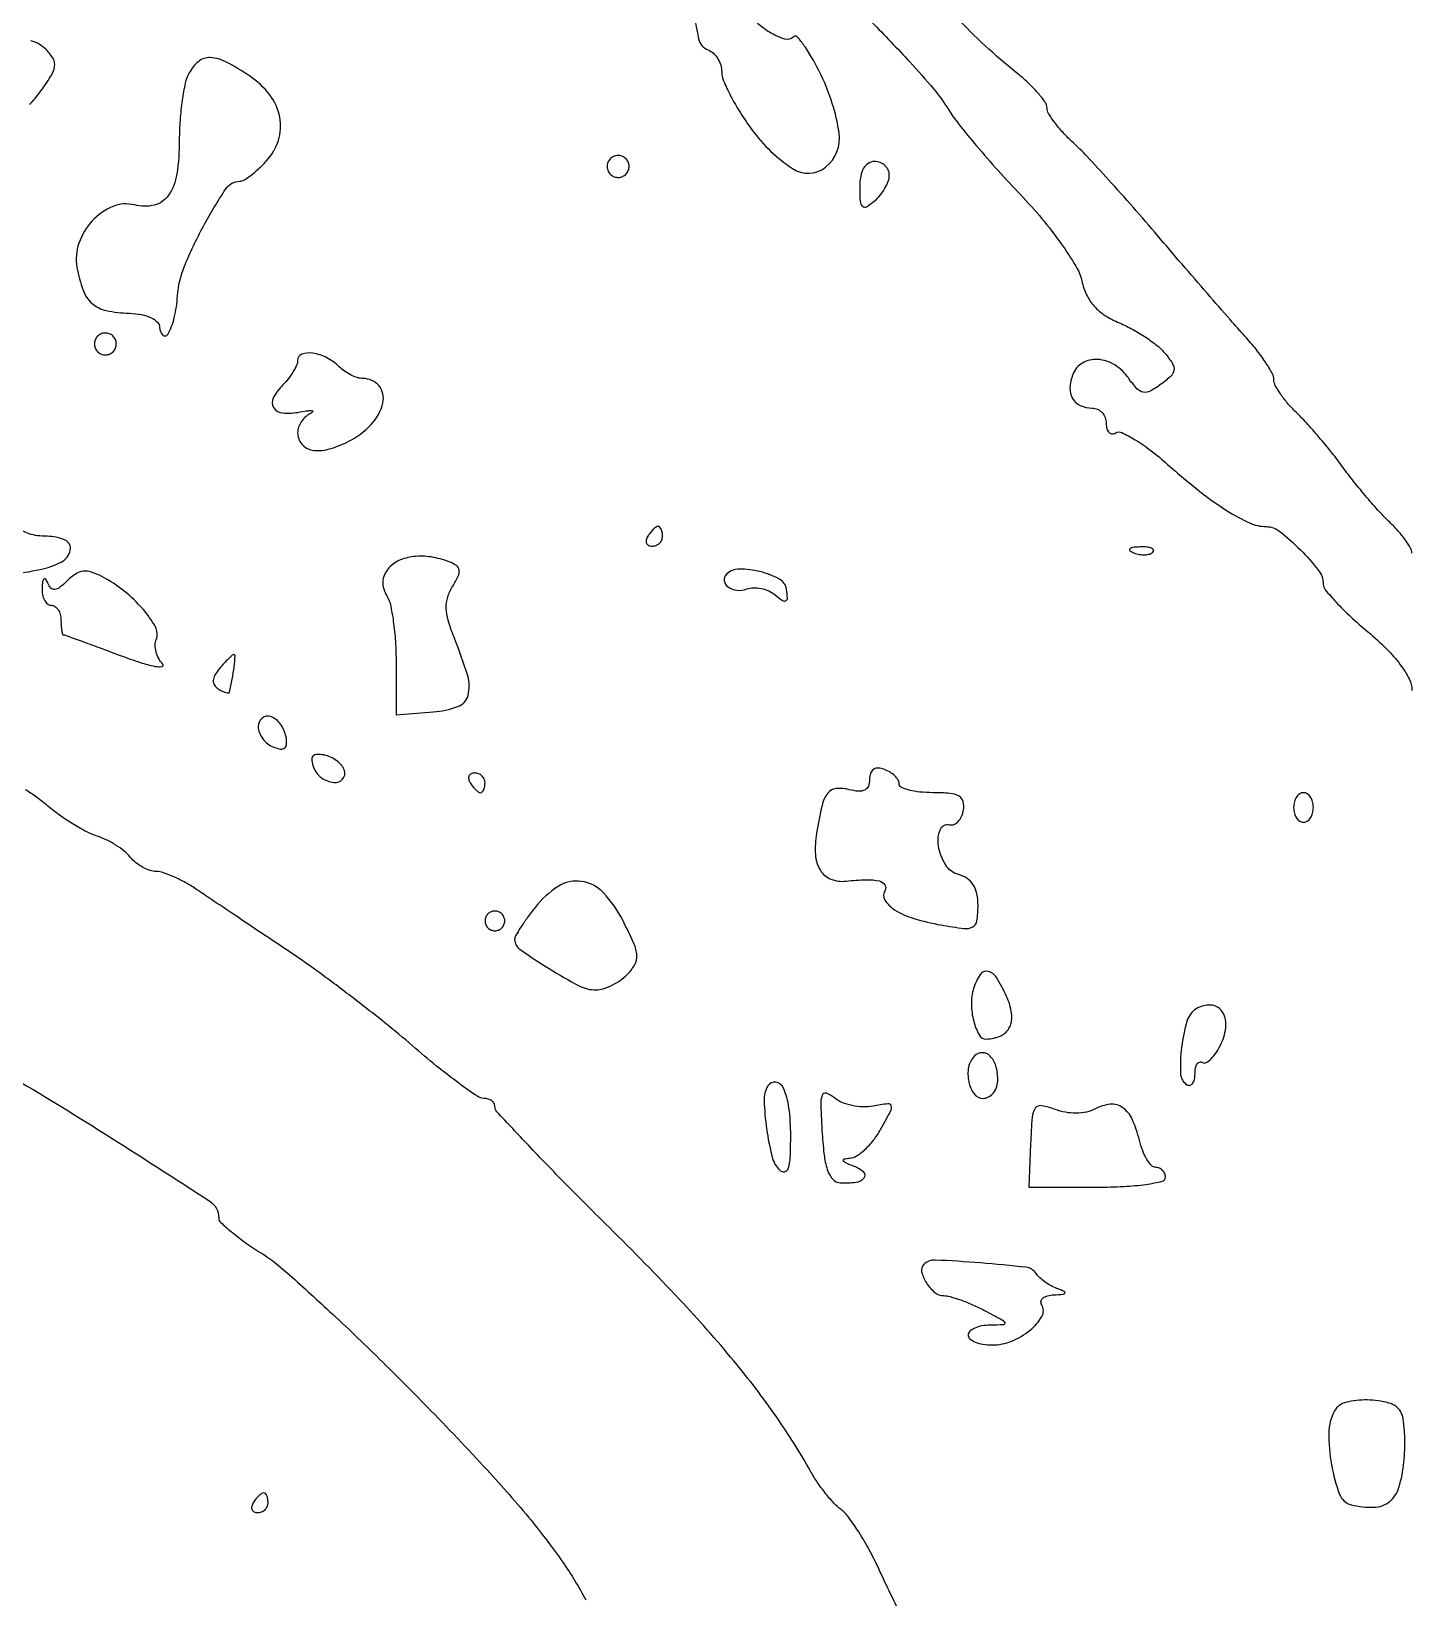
# Model space of a CAD drawing. Extents: x 0 to 5034, y 0 to 2560.
# Drawn here: x 992 to 1131.9, y 1078.4 to 1237.2 of the extents above; entities that cross this region are included whole.
import ezdxf

# ---------------------------------------------------------------- set-up
doc = ezdxf.new("R2010")
doc.units = 0

msp = doc.modelspace()

# ---------------------------------------------------------------- linework, layer by layer
for points in [[(1058.796082, 1241.332623, 0.013373), (1059.664675, 1236.449961, 0.255766), (1060.630588, 1235.311515, -0.096528), (1061.154174, 1234.984078, -0.066862), (1061.597735, 1234.442183, -0.064318), (1061.897657, 1233.77765, -0.074009), (1062, 1233.090014, 0.101126), (1062.186256, 1232.178515, 0.019838), (1062.906662, 1230.659338, 0.020307), (1063.904932, 1228.928218, 0.017603), (1065.08651, 1227.197003, 0.087206), (1069.180919, 1223.284146, 0.325405), (1072.535652, 1223.419878, 0.269459), (1073.909806, 1226.913482, 0.075288), (1072.093608, 1232.744228, 0.014749), (1071.213548, 1234.427469, 0.026266), (1070.378317, 1235.748603, 0.026736), (1069.668236, 1236.645354, 0.43255), (1069.322768, 1236.656101, -0.27679), (1068.390415, 1236.422656, -0.062563), (1066.835578, 1237.116415, -0.060535), (1065.439226, 1238.212646, -0.198628)], [(1077.213883, 1238.142149, -0.007588), (1081.075626, 1234.103922, -0.012774), (1083.501808, 1231.350705, -0.036638), (1084.989212, 1229.282806, 0.030466), (1086.001244, 1227.838567, 0.00752), (1087.838067, 1225.600164, 0.007667), (1090.023329, 1223.096244, 0.007608), (1092.289916, 1220.653924, -0.017425), (1094.47823, 1218.201085, -0.018903), (1096.429, 1215.665708, -0.018753), (1097.928475, 1213.379575, -0.081884), (1098.525885, 1211.882147, 0.057876), (1099.006917, 1210.486096, 0.070947), (1099.772697, 1209.340166, 0.066823), (1100.86879, 1208.404527, 0.04433), (1102.334238, 1207.633127, -0.026623), (1103.653495, 1206.997207, -0.021445), (1104.999594, 1206.180617, -0.021943), (1106.179635, 1205.316531, -0.050665), (1106.962253, 1204.546691, -0.031125), (1107.720944, 1203.50647, -0.176885), (1107.866565, 1202.84841, -0.173696), (1107.554942, 1202.244437, -0.029793), (1106.544454, 1201.408847, -0.034466), (1105.454095, 1200.721492, -0.171018), (1104.74885, 1200.611436, -0.164237), (1104.113734, 1200.966294, -0.031184), (1103.275497, 1202.01706, 0.099424), (1101.856341, 1203.370193, 0.124199), (1100.131675, 1203.934579, 0.151344), (1098.587218, 1203.570866, 0.169778), (1097.603744, 1202.409758, 0.080341), (1097.32148, 1201.059453, 0.142552), (1097.586812, 1199.963165, 0.158361), (1098.36872, 1199.254892, 0.105871), (1099.559017, 1199, -0.107377), (1100.108793, 1198.880557, -0.099541), (1100.576711, 1198.542039, -0.09578), (1100.89043, 1198.036155, -0.091282), (1101, 1197.440983, 0.06413), (1101.071226, 1196.887947, 0.135541), (1101.28642, 1196.516945, 0.191498), (1101.605036, 1196.383238, 0.144108), (1101.975048, 1196.484579, -0.255014), (1102.584427, 1196.517633, -0.025242), (1103.919442, 1195.795805, -0.026929), (1105.516307, 1194.703366, -0.017997), (1107.225048, 1193.293596, 0.01363), (1110.49809, 1190.544846, 0.027217), (1113.255036, 1188.589628, 0.034131), (1115.529475, 1187.364122, 0.103444), (1117.236431, 1186.982723, -0.166543), (1118.611126, 1186.490669, -0.029213), (1120.684213, 1184.627219, -0.02918), (1122.525832, 1182.535285, -0.167414), (1123, 1181.158825, 0.174994), (1123.215354, 1180.56235, 0.014509), (1124.321875, 1179.305756, 0.018005), (1125.776233, 1177.856044, 0.012887), (1127.5, 1176.338009, -0.021256), (1129.404783, 1174.603118, -0.036172), (1130.820003, 1172.980476, -0.044378), (1131.719508, 1171.533606, -0.117415), (1132, 1170.355625, 0.074955)], [(1132, 1184.299374, 0.132018), (1131.863825, 1184.806127, 0.025056), (1131.339062, 1185.615644, 0.025184), (1130.611391, 1186.523638, 0.020795), (1129.75, 1187.416361, -0.017903), (1128.710819, 1188.480957, -0.008154), (1127.426563, 1189.941657, -0.008062), (1126.121579, 1191.526759, -0.01098), (1125, 1193, 0.01098), (1123.878421, 1194.473241, 0.008062), (1122.573437, 1196.058343, 0.008154), (1121.289181, 1197.519043, 0.017903), (1120.25, 1198.583639, -0.024747), (1119.388763, 1199.490432, -0.028225), (1118.660938, 1200.440486, -0.029137), (1118.143781, 1201.305141, -0.120774), (1118, 1201.891705, 0.128619), (1117.833735, 1202.527356, 0.019376), (1117.139042, 1203.659371, 0.020669), (1116.191311, 1204.957854, 0.016539), (1115.069079, 1206.277035, -0.004491), (1113.550846, 1207.976976, -0.001324), (1111.254189, 1210.609504, -0.001329), (1108.687178, 1213.583639, -0.00143), (1106.197983, 1216.5, 0.004239), (1103.730949, 1219.357722, 0.004317), (1101.230494, 1222.155892, 0.004198), (1099.016077, 1224.550615, 0.017794), (1097.628904, 1225.924314, -0.020574), (1096.622421, 1226.932163, -0.025222), (1095.772241, 1227.955693, -0.024992), (1095.157898, 1228.867817, -0.13653), (1095, 1229.435291, 0.155791), (1094.818777, 1230.002795, 0.024611), (1094.085032, 1230.933897, 0.025301), (1093.077886, 1231.978364, 0.019704), (1091.885214, 1233.010977, -0.018494), (1088.70718, 1235.749089, -0.019117), (1085.776459, 1238.685617, -0.013362)], [(991.827761, 1229.78245, 0.030073), (992.80623, 1230.951782, 0.016385), (993.981776, 1232.65588, 0.103811), (994.354897, 1233.63461, 0.171799), (994.206338, 1234.437606, 0.06564), (993.504441, 1235.352702, 0.067626), (992.810917, 1235.880306, 0.053674), (991.946074, 1236.254199, 0.055058)], [(1080.351888, 1076.259012, -0.007411), (1077.933296, 1081.292293, 0.016214), (1076.966815, 1083.216119, 0.017221), (1075.895721, 1085.034129, 0.017071), (1074.87027, 1086.529858, 0.072198), (1074.108662, 1087.300856, -0.044281), (1073.386189, 1087.955103, -0.018627), (1072.531919, 1088.950676, -0.018257), (1071.692194, 1090.08941, -0.022644), (1071, 1091.209312, 0.02582), (1067.547948, 1096.715925, 0.019729), (1063.23805, 1102.373097, 0.016417), (1057.72884, 1108.612544, 0.008914), (1050.577035, 1115.929545, -0.003356), (1046.139291, 1120.369969, -0.005306), (1042.400754, 1124.24267, -0.001574), (1039.214385, 1127.635596, -0.189953), (1039, 1128.179545, 0.132641), (1038.915513, 1128.492422, 0.10055), (1038.677957, 1128.758991, 0.087761), (1038.322602, 1128.938332, 0.073209), (1037.903683, 1129, -0.151816), (1037.225416, 1129.210802, -0.007723), (1035.321764, 1130.564407, -0.011757), (1033.090955, 1132.285286, -0.008203), (1030.653683, 1134.32564, 0.009536), (1027.82661, 1136.679518, 0.005786), (1024.398269, 1139.360508, 0.005796), (1020.933566, 1141.942881, 0.010164), (1018, 1143.987059, -0.000295), (1015.312739, 1145.781871, -0.000291), (1012.613457, 1147.589287, -0.000285), (1010.24971, 1149.175978, -0.001112), (1008.790493, 1150.16142, 0.021855), (1007.649076, 1150.865147, 0.022437), (1006.460351, 1151.459917, 0.022879), (1005.386892, 1151.880361, 0.082073), (1004.662937, 1152, -0.083008), (1004.031821, 1152.105503, -0.043964), (1003.305196, 1152.429249, -0.042173), (1002.600932, 1152.902134, -0.050659), (1002.03214, 1153.461274, 0.050851), (1001.412304, 1154.070126, 0.027526), (1000.541225, 1154.691744, 0.027129), (999.575376, 1155.232668, 0.038299), (998.659695, 1155.598107, -0.043793), (997.634695, 1156.020266, -0.017272), (996.30406, 1156.7694, -0.016939), (994.913881, 1157.682543, -0.020318), (993.673275, 1158.636833, 0.01569), (992.519215, 1159.541669, 0.019482), (991.389212, 1160.30582, 0.018119)], [(988.786527, 1131.877878, -0.009872), (999.516673, 1125.370297, -0.003222), (1010.085708, 1118.57564, -0.253478), (1011, 1116.888021, 0.206484), (1011.200836, 1116.422433, 0.01574), (1012.248438, 1115.494629, 0.019584), (1013.621786, 1114.441497, 0.013579), (1015.25, 1113.356335, -0.040341), (1017.61182, 1111.592891, -0.006207), (1021.961259, 1107.665864, -0.006897), (1026.982094, 1102.887946, -0.00594), (1032.128755, 1097.732133, -0.006585), (1038.237817, 1091.297639, -0.014756), (1042.664431, 1086.217675, -0.01922), (1045.894312, 1081.958677, -0.032701), (1048.210483, 1078.138343, 0.012248)]]:
    msp.add_lwpolyline(points, format="xyb")
for points in [[(1007.988715, 1232.978914, 0.06847), (1007.606571, 1231.94701, 0.018342), (1007.290435, 1230.222072, 0.018231), (1007.072702, 1228.216198, 0.017919), (1007, 1226.188186, -0.036667), (1006.746015, 1222.729412, -0.115038), (1005.896742, 1220.576084, -0.182985), (1004.454478, 1219.580688, -0.125123), (1002.442949, 1219.594417, 0.163275), (1000.254473, 1219.445558, 0.109258), (998.178505, 1217.996905, 0.102739), (996.814757, 1215.717291, 0.128697), (996.622513, 1213.269453, 0.041824), (997.241757, 1210.952962, 0.127237), (998.151789, 1209.616834, 0.128587), (999.589203, 1208.897518, 0.043131), (1001.938229, 1208.609491, -0.036615), (1003.163962, 1208.47536, -0.06307), (1004.140802, 1208.164425, -0.087424), (1004.776739, 1207.721332, -0.199096), (1004.99772, 1207.190983, 0.194419), (1005.316029, 1206.407243, 0.499581), (1005.827311, 1206.471833, 0.073007), (1006.490956, 1208.168997, 0.039959), (1006.819064, 1210.383075, -0.080889), (1007.51722, 1213.382779, -0.027039), (1009.458654, 1217.462505, -0.020558), (1011.713938, 1221.230564, -0.252774), (1013.138677, 1222, 0.140204), (1013.554003, 1222.118796, 0.023065), (1014.24832, 1222.59718, 0.023812), (1015.033504, 1223.254572, 0.019031), (1015.816074, 1224.032953, 0.111048), (1017.051761, 1226.14758, 0.125447), (1017.187935, 1228.490611, 0.115189), (1016.170247, 1230.763977, 0.083732), (1014.141864, 1232.666728, 0.025084), (1011.732276, 1234.098749, 0.109274), (1010.141401, 1234.536258, 0.183711), (1008.966725, 1234.156506, 0.101181)], [(1050.552786, 1224.08541, 0.099038), (1050.401684, 1223.679226, 0.097945), (1050.417584, 1223.244476, 0.097945), (1050.597789, 1222.848514, 0.099038), (1050.91459, 1222.552786, 0.099038), (1051.320774, 1222.401684, 0.097945), (1051.755524, 1222.417584, 0.097945), (1052.151486, 1222.597789, 0.099038), (1052.447214, 1222.91459, 0.099038), (1052.598316, 1223.320774, 0.097945), (1052.582416, 1223.755524, 0.097945), (1052.402211, 1224.151486, 0.099038), (1052.08541, 1224.447214, 0.099038), (1051.679226, 1224.598316, 0.097945), (1051.244476, 1224.582416, 0.097945), (1050.848514, 1224.402211, 0.099038)], [(1076, 1221.377555, 0.015561), (1076.044628, 1219.9439, 0.193794), (1076.27432, 1219.462368, 0.333054), (1076.685618, 1219.421153, 0.037417), (1077.5, 1220, 0.048188), (1078.073942, 1220.578122, 0.041499), (1078.559375, 1221.28386, 0.04354), (1078.892217, 1222.004766, 0.086594), (1079, 1222.622445, 0.108083), (1078.885048, 1223.14801, 0.099644), (1078.559375, 1223.595343, 0.09558), (1078.072657, 1223.895288, 0.090674), (1077.5, 1224, 0.143291), (1076.871861, 1223.816213, 0.121072), (1076.392996, 1223.312926, 0.087038), (1076.095966, 1222.488806, 0.043099)], [(998.552786, 1206.08541, 0.099038), (998.401684, 1205.679226, 0.097945), (998.417584, 1205.244476, 0.097945), (998.597789, 1204.848514, 0.099038), (998.91459, 1204.552786, 0.099038), (999.320774, 1204.401684, 0.097945), (999.755524, 1204.417584, 0.097945), (1000.151486, 1204.597789, 0.099038), (1000.447214, 1204.91459, 0.099038), (1000.598316, 1205.320774, 0.097945), (1000.582416, 1205.755524, 0.097945), (1000.402211, 1206.151486, 0.099038), (1000.08541, 1206.447214, 0.099038), (999.679226, 1206.598316, 0.097945), (999.244476, 1206.582416, 0.097945), (998.848514, 1206.402211, 0.099038)], [(1019, 1203.840088, -0.104176), (1018.898906, 1203.360146, -0.032338), (1018.556675, 1202.702558, -0.030762), (1018.06839, 1201.997969, -0.029478), (1017.490809, 1201.347952, 0.0748), (1016.524991, 1200.040077, 0.270652), (1016.566647, 1199.046088, 0.237768), (1017.488316, 1198.501839, 0.062573), (1019.250996, 1198.604968, -0.012422), (1020.056041, 1198.733714, -0.07748), (1020.472168, 1198.72501, -0.603945), (1020.508342, 1198.611536, -0.087442), (1020.25, 1198.427755, 0.077894), (1019.771995, 1198.101183, 0.060247), (1019.367188, 1197.616278, 0.060783), (1019.092961, 1197.054121, 0.0833), (1019, 1196.5, 0.174165), (1019.413079, 1195.350086, 0.178714), (1020.458874, 1194.741036, 0.110971), (1022.100867, 1194.818875, 0.049717), (1024.128819, 1195.60022, 0.086838), (1026.455703, 1197.333963, 0.132053), (1027.645707, 1199.540407, 0.23452), (1027.249831, 1201.241213, 0.223986), (1025.640983, 1202, -0.075532), (1025.079761, 1202.085266, -0.038431), (1024.415012, 1202.349526, -0.037073), (1023.756943, 1202.734495, -0.045524), (1023.210123, 1203.189877, 0.076946), (1021.969192, 1204.098101, 0.081427), (1020.535319, 1204.566477, 0.124934), (1019.437484, 1204.461479, 0.316711)], [(987.120183, 1186.556573, 0.010568), (985.048039, 1185.799748, 0.168575), (984.487034, 1185.322085, 0.305329), (984.522076, 1184.750411, 0.032887), (985.441612, 1183.701246, 0.05451), (986.812572, 1182.600547, 0.106345), (988.120746, 1182.114588, 0.070923), (989.850854, 1182.110822, 0.014492), (992.875, 1182.625, 0.071784), (995.032504, 1183.389931, 0.223589), (995.938188, 1184.58921, 0.353086), (995.417615, 1185.609051, 0.105384), (993.583333, 1186, -0.033057), (992.633751, 1186.06285, -0.042366), (991.778646, 1186.251252, -0.048079), (991.124857, 1186.525843, -0.178221), (990.833333, 1186.855327, 0.283184), (990.491511, 1187.113713, 0.043938), (989.605095, 1187.12039, 0.037986), (988.43947, 1186.9368, 0.024228)], [(1054.5, 1186, 0.082592), (1054.343488, 1185.6179, 0.161196), (1054.3746, 1185.29375, 0.182303), (1054.586039, 1185.078288, 0.108972), (1054.940983, 1185, 0.093332), (1055.345238, 1185.076123, 0.09642), (1055.688914, 1185.29375, 0.099167), (1055.918938, 1185.618444, 0.105053), (1056, 1186, 0.042167), (1055.967655, 1186.382849, 0.061769), (1055.870461, 1186.70625, 0.081139), (1055.727648, 1186.92554, 0.210953), (1055.559017, 1187, 0.151918), (1055.34829, 1186.934461, 0.038439), (1055.066025, 1186.70625, 0.035638), (1054.768994, 1186.382774, 0.029505)], [(1103.8125, 1184.316886, 0.051402), (1104.359369, 1184.160852, 0.05415), (1104.916927, 1184.123424, 0.060344), (1105.402231, 1184.202593, 0.126455), (1105.729167, 1184.395833, 0.296942), (1105.77538, 1184.614691, 0.208169), (1105.592839, 1184.799335, 0.077125), (1105.112848, 1184.910055, 0.028489), (1104.416667, 1184.921053, 0.018894), (1103.670344, 1184.862007, 0.168741), (1103.37858, 1184.720685, 0.470617), (1103.395823, 1184.538436, 0.054073)], [(1028.179647, 1182.716462, 0.074688), (1027.793644, 1182.077774, 0.086332), (1027.637048, 1181.384947, 0.084779), (1027.722627, 1180.669819, 0.069032), (1028.04189, 1179.966462, -0.089221), (1028.402872, 1179.078131, -0.017445), (1028.701424, 1177.370853, -0.018013), (1028.91073, 1175.330215, -0.015828), (1028.984687, 1173.189635), (1029, 1167.879269), (1032.75, 1168.189635, 0.065236), (1035.224647, 1168.724501, 0.243826), (1036.275039, 1169.853548, 0.143742), (1036.246033, 1171.850683, 0.020282), (1034.856488, 1175.771267, -0.02409), (1034.263981, 1177.484325, -0.064962), (1034.065452, 1178.754187, -0.083489), (1034.219487, 1179.837437, -0.062683), (1034.725672, 1180.932338, 0.029029), (1035.276379, 1181.939907, 0.147104), (1035.371016, 1182.565861, 0.204802), (1035.09353, 1183.022458, 0.063659), (1034.371149, 1183.411071, 0.053234), (1032.529766, 1183.900999, 0.066446), (1030.762253, 1183.938082, 0.076383), (1029.256767, 1183.530827, 0.115867)], [(995.649803, 1181.506946, -0.027099), (994.889899, 1180.825231, -0.139155), (994.373738, 1180.6067, -0.241817), (993.981804, 1180.750018, -0.090684), (993.659305, 1181.258929, 0.055452), (993.45196, 1181.64325, 0.448125), (993.275836, 1181.664964, 0.181592), (993.13732, 1181.406276, 0.021818), (993.078947, 1180.75, 0.055301), (993.122799, 1180.080514, 0.077299), (993.316941, 1179.514062, 0.09916), (993.624788, 1179.135046, 0.174481), (994, 1179, -0.148195), (994.381354, 1178.884432, -0.098894), (994.70625, 1178.559375, -0.082425), (994.925306, 1178.073457, -0.064853), (995, 1177.5, 0.015669), (995.018026, 1176.924936, 0.025611), (995.073437, 1176.440477, 0.023315), (995.151959, 1176.075153, 0.339857), (995.25, 1175.999496, -0.085778), (995.438233, 1175.966573, -0.000548), (997.042188, 1175.389455, -0.002194), (998.873732, 1174.71908, -0.001396), (1001, 1173.92347, 0.011172), (1003.037039, 1173.206328, 0.029032), (1004.540143, 1172.809511, 0.089603), (1005.244989, 1172.794472, 0.608923), (1005.328145, 1173.04583, -0.068662), (1004.917257, 1173.600808, -0.059375), (1004.647155, 1174.27395, -0.062039), (1004.551397, 1174.958122, -0.095677), (1004.655464, 1175.544536, 0.221074), (1004.567978, 1176.815202, 0.052214), (1003.320895, 1178.60627, 0.047263), (1001.406687, 1180.439461, 0.044512), (999.14514, 1181.922323, 0.045329), (998.091978, 1182.368588, 0.107534), (997.249136, 1182.449717, 0.113448), (996.477211, 1182.172994, 0.053866)], [(1062.478985, 1182.145652, 0.237861), (1062.2627, 1181.489376, 0.201984), (1062.6463, 1180.859892, 0.132763), (1063.546281, 1180.520197, 0.116356), (1064.54476, 1180.65555, -0.08677), (1065.215222, 1180.786789, -0.056281), (1066.003809, 1180.713835, -0.054639), (1066.78434, 1180.460482, -0.067526), (1067.432442, 1180.056068, 0.021482), (1068.17051, 1179.495258, 0.269931), (1068.506224, 1179.468508, 0.300843), (1068.670064, 1179.742732, 0.024961), (1068.586666, 1180.610467, 0.236803), (1067.856248, 1181.653828, 0.062265), (1065.897758, 1182.414854, 0.061447), (1063.768474, 1182.679192, 0.199113)], [(1011.073886, 1172.589028, 0.043282), (1010.608797, 1171.918193, 0.115588), (1010.443671, 1171.36394, 0.160707), (1010.564792, 1170.907337, 0.110253), (1010.951442, 1170.530011, 0.023308), (1011.359074, 1170.303618, 0.041943), (1011.714461, 1170.163103, 0.058009), (1011.975158, 1170.116526, 0.361912), (1012.076511, 1170.190983, 0.013932), (1012.365877, 1171.517011, 0.016868), (1012.56025, 1172.775356, 0.009503), (1012.66899, 1173.85349, 0.438295), (1012.533961, 1174, 0.182026), (1012.368046, 1173.937528, 0.01202), (1011.985822, 1173.585527, 0.01615), (1011.543523, 1173.129577, 0.011296)], [(1015, 1166.690322, 0.095395), (1015.117352, 1166.080833, 0.066848), (1015.461966, 1165.470381, 0.064529), (1015.971449, 1164.951543, 0.074942), (1016.572649, 1164.610496, 0.055332), (1017.273006, 1164.42729, 0.215418), (1017.693279, 1164.547707, 0.213542), (1017.883, 1164.943861, 0.054411), (1017.822649, 1165.670641, 0.109858), (1017.262771, 1166.957387, 0.149829), (1016.257381, 1167.712384, 0.269989), (1015.398116, 1167.555365, 0.21907)], [(1020.610496, 1162.572649, 0.1429), (1021.41284, 1161.517842, 0.134359), (1022.676078, 1161.028585, 0.2383), (1023.564415, 1161.368524, 0.271076), (1023.750467, 1162.25, 0.094989), (1023.469005, 1162.752215, 0.055843), (1022.967836, 1163.227591, 0.053079), (1022.337846, 1163.606394, 0.061011), (1021.670641, 1163.822649, 0.054411), (1020.943861, 1163.883, 0.213542), (1020.547707, 1163.693279, 0.215418), (1020.42729, 1163.273006, 0.055332)], [(1036.5, 1161, 0.029505), (1036.768994, 1160.617226, 0.035638), (1037.066025, 1160.29375, 0.038439), (1037.34829, 1160.065539, 0.151918), (1037.559017, 1160, 0.210953), (1037.727648, 1160.07446, 0.081139), (1037.870461, 1160.29375, 0.061769), (1037.967655, 1160.617151, 0.042167), (1038, 1161, 0.105053), (1037.918938, 1161.381556, 0.099167), (1037.688914, 1161.70625, 0.09642), (1037.345238, 1161.923877, 0.093332), (1036.940983, 1162, 0.108972), (1036.586039, 1161.921712, 0.182303), (1036.3746, 1161.70625, 0.161196), (1036.343488, 1161.3821, 0.082592)], [(1077, 1161.351984, -0.092952), (1076.87251, 1160.672128, -0.184643), (1076.509949, 1160.271787, -0.137684), (1075.881971, 1160.147066, -0.044576), (1074.938828, 1160.305746, 0.085645), (1073.597026, 1160.419947, 0.212896), (1072.753595, 1159.953143, 0.105819), (1072.178094, 1158.714414, 0.014537), (1071.623433, 1155.906076, 0.05638), (1071.506992, 1153.722865, 0.12323), (1072.006011, 1152.135456, 0.162642), (1073.075154, 1151.237604, 0.121171), (1074.612285, 1151.028965, -0.01808), (1076.679736, 1151.174138, -0.06542), (1077.989984, 1151.047033, -0.184414), (1078.553265, 1150.668178, -0.30047), (1078.570027, 1150.113307, 0.279361), (1078.561322, 1149.117441, 0.120291), (1079.528003, 1148.131478, 0.065852), (1081.478801, 1147.250161, 0.028642), (1084.25, 1146.585077, 0.012948), (1086.572434, 1146.228418, 0.153381), (1087.458756, 1146.387781, 0.241051), (1087.889389, 1146.996857, 0.035603), (1088, 1148.548307, 0.050085), (1087.878895, 1149.754276, 0.091207), (1087.510982, 1150.669877, 0.104729), (1086.884486, 1151.312507, 0.083603), (1086, 1151.710251, -0.194115), (1084.715689, 1152.66496, -0.093945), (1083.980729, 1154.613084, -0.139994), (1084.152098, 1156.242846, -0.367298), (1085.117163, 1156.75, 0.156324), (1085.565793, 1156.790478, 0.10429), (1085.992626, 1157.0875, 0.08443), (1086.332875, 1157.599475, 0.062947), (1086.52868, 1158.25, 0.108139), (1086.486916, 1159.105147, 0.201408), (1086.067731, 1159.643328, 0.107106), (1085.146576, 1159.926421, 0.021194), (1083.411516, 1160, -0.024725), (1082.104167, 1160.064688, -0.039305), (1081.002133, 1160.262322, -0.046668), (1080.218442, 1160.547759, -0.289786), (1080, 1160.893011, 0.13875), (1079.891374, 1161.276919, 0.061199), (1079.559375, 1161.692784, 0.053891), (1079.073796, 1162.075237, 0.048303), (1078.5, 1162.361626, 0.077291), (1077.870753, 1162.497149, 0.164022), (1077.395781, 1162.367081, 0.166321), (1077.100729, 1161.977935, 0.079946)], [(1120, 1158.5, 0.064853), (1120.074694, 1157.926543, 0.082425), (1120.29375, 1157.440625, 0.098894), (1120.618646, 1157.115568, 0.148195), (1121, 1157, 0.148195), (1121.381354, 1157.115568, 0.098894), (1121.70625, 1157.440625, 0.082425), (1121.925306, 1157.926543, 0.064853), (1122, 1158.5, 0.064853), (1121.925306, 1159.073457, 0.082425), (1121.70625, 1159.559375, 0.098894), (1121.381354, 1159.884432, 0.148195), (1121, 1160, 0.148195), (1120.618646, 1159.884432, 0.098894), (1120.29375, 1159.559375, 0.082425), (1120.074694, 1159.073457, 0.064853)], [(1043.07258, 1148.365141, 0.010661), (1042.279242, 1147.311081, 0.01442), (1041.610828, 1146.323575, 0.011366), (1041.10239, 1145.481997, 0.133749), (1041.006833, 1145.115141, 0.24136), (1041.533067, 1144.116004, 0.014118), (1044.492164, 1142.159774, 0.018463), (1047.542648, 1140.417329, 0.1211), (1049.240451, 1140, 0.075923), (1049.972306, 1140.111774, 0.038386), (1050.840712, 1140.458472, 0.037005), (1051.701449, 1140.963438, 0.045247), (1052.4179, 1141.560757, 0.065342), (1053.198358, 1142.577025, 0.152629), (1053.406753, 1143.502496, 0.085682), (1053.09297, 1144.719265, 0.012104), (1051.969004, 1147.060757, 0.071334), (1050.002454, 1149.849614, 0.168729), (1047.77715, 1151.00782, 0.180906), (1045.423874, 1150.500429, 0.083689)], [(1038, 1147, 0.099038), (1038.076342, 1146.618362, 0.097945), (1038.29375, 1146.29375, 0.097945), (1038.618362, 1146.076342, 0.099038), (1039, 1146, 0.099038), (1039.381638, 1146.076342, 0.097945), (1039.70625, 1146.29375, 0.097945), (1039.923658, 1146.618362, 0.099038), (1040, 1147, 0.099038), (1039.923658, 1147.381638, 0.097945), (1039.70625, 1147.70625, 0.097945), (1039.381638, 1147.923658, 0.099038), (1039, 1148, 0.099038), (1038.618362, 1147.923658, 0.097945), (1038.29375, 1147.70625, 0.097945), (1038.076342, 1147.381638, 0.099038)], [(1087.544713, 1140.140877, 0.081515), (1087.318153, 1138.585687, 0.058224), (1087.554146, 1136.839379, 0.064566), (1088.11198, 1135.441104, 0.278389), (1088.856989, 1135.015313, 0.103982), (1090.322213, 1135.359977, 0.175015), (1091.205754, 1136.242411, 0.148464), (1091.404991, 1137.609402, 0.069482), (1090.890655, 1139.340642, 0.031824), (1089.871735, 1141.245627, 0.197837), (1088.992009, 1141.880853, 0.319475), (1088.212141, 1141.566015, 0.065422)], [(1110.126208, 1138.078001, 0.185149), (1109.18366, 1136.84089, 0.040942), (1108.636385, 1134.183169, 0.039865), (1108.5257, 1131.520985, 0.24978), (1109.188702, 1130.383375, 0.194368), (1109.495573, 1130.330817, 0.184073), (1109.761681, 1130.504553, 0.107932), (1109.941853, 1130.915378, 0.049608), (1110, 1131.5, -0.046551), (1110.054757, 1132.086863, -0.101352), (1110.225127, 1132.503601, -0.179171), (1110.476664, 1132.685509, -0.209255), (1110.766389, 1132.64438, 0.27048), (1111.141359, 1132.634908, 0.071907), (1111.637968, 1133.009797, 0.052612), (1112.170792, 1133.67483, 0.032364), (1112.65726, 1134.553486, 0.093602), (1113.136071, 1136.395766, 0.174336), (1112.718591, 1137.860897, 0.231949), (1111.590976, 1138.4655, 0.148555)], [(1087.63948, 1133.306147, 0.150422), (1087.043202, 1132.179555, 0.096656), (1087.049944, 1130.689495, 0.110313), (1087.596501, 1129.455589, 0.23786), (1088.5, 1129, 0.128528), (1089.07204, 1129.149516, 0.100726), (1089.559375, 1129.570164, 0.089148), (1089.887055, 1130.199409, 0.075715), (1090, 1130.940983, 0.072845), (1089.799531, 1132.309671, 0.124017), (1089.210711, 1133.297246, 0.197139), (1088.423574, 1133.627349, 0.200942)], [(1066.683441, 1130.266312, 0.143799), (1066.303972, 1128.779807, 0.026125), (1066.556579, 1125.914694, 0.026486), (1067.109539, 1123.087324, 0.135649), (1067.890881, 1121.709119, 0.252876), (1068.381774, 1121.562614, 0.271699), (1068.75, 1121.896097, 0.065029), (1068.950908, 1123.036364, 0.011132), (1069, 1125.240983, 0.031218), (1068.823861, 1128.059344, 0.076929), (1068.255738, 1130.047108, 0.248142), (1067.482971, 1130.637494, 0.309653)], [(1072.18811, 1125.423809, 0.016573), (1072.412011, 1123.108443, 0.054765), (1072.774246, 1121.621568, 0.098797), (1073.294807, 1120.763565, 0.198883), (1074, 1120.435134, 0.040373), (1075.630262, 1120.496272, 0.187751), (1076.446005, 1120.930717, 0.412238), (1076.404088, 1121.513716, 0.08615), (1075.433624, 1122.102217, -0.013433), (1074.594307, 1122.457184, -0.167611), (1074.347371, 1122.691466, -0.49587), (1074.427504, 1122.861184, -0.039513), (1075, 1122.936037, 0.132365), (1075.687469, 1123.159462, 0.043549), (1076.531832, 1123.820846, 0.039821), (1077.382209, 1124.752755, 0.035757), (1078.108364, 1125.840575, 0.006388), (1079.147397, 1127.723034, 0.202586), (1079.194766, 1128.23755, 0.361892), (1078.854256, 1128.45503, 0.015703), (1077.352617, 1128.216577, -0.056478), (1076.333131, 1128.138899, -0.043573), (1075.225847, 1128.276776, -0.044725), (1074.200618, 1128.594324, -0.075888), (1073.432364, 1129.056133, 0.089021), (1072.623463, 1129.514084, 0.416427), (1072.18994, 1129.303813, 0.092247), (1072.042427, 1128.300978, 0.006334)], [(1093.322306, 1124.381742), (1093.152726, 1120), (1100.076363, 1120, 0.01277), (1102.799677, 1120.069566, 0.023095), (1105.019091, 1120.286108, 0.020438), (1106.677506, 1120.595281, 0.349696), (1107, 1121, 0.09709), (1106.925183, 1121.381667, 0.097465), (1106.711847, 1121.70625, 0.09839), (1106.393391, 1121.923588, 0.101021), (1106.019052, 1122, -0.209163), (1105.595796, 1122.18516, -0.051183), (1105.128557, 1122.807812, -0.043758), (1104.694603, 1123.697019, -0.031646), (1104.36508, 1124.75, 0.045613), (1103.631933, 1126.882206, 0.133995), (1102.65398, 1128.070151, 0.180932), (1101.406951, 1128.39876, 0.098078), (1099.869357, 1127.930082, -0.071555), (1099.008479, 1127.617271, -0.048467), (1097.969321, 1127.503757, -0.046063), (1096.865744, 1127.59236, -0.047823), (1095.811418, 1127.881599, 0.046377), (1094.444857, 1128.260738, 0.290408), (1093.804013, 1127.99932, 0.136308), (1093.47882, 1127.100813, 0.009408)], [(1082.483438, 1112.152234, 0.262826), (1082.278841, 1111.408054, 0.08061), (1082.756982, 1110.297628, 0.075067), (1083.604564, 1109.326011, 0.177742), (1084.492682, 1109, -0.069489), (1085.168441, 1108.905628, -0.017139), (1086.237157, 1108.561185, -0.017209), (1087.445287, 1108.077978, -0.016461), (1088.635693, 1107.506161, -0.003992), (1090.419277, 1106.557766, -0.173046), (1090.699918, 1106.245054, -0.516821), (1090.571076, 1106.041959, -0.012177), (1089.25, 1106.006161, 0.042502), (1088.388613, 1105.93043, 0.062045), (1087.660938, 1105.70806, 0.081368), (1087.167653, 1105.382837, 0.209364), (1087, 1105, 0.22187), (1087.178641, 1104.617236, 0.076865), (1087.713393, 1104.29375, 0.058452), (1088.498633, 1104.073182, 0.039287), (1089.428571, 1104, 0.096592), (1091.394122, 1104.383289, 0.07444), (1093.278957, 1105.497235, 0.09092), (1094.466788, 1106.887411, 0.27657), (1094.450174, 1108.08062, -0.190705), (1094.386845, 1108.435304, -0.175023), (1094.580276, 1108.753123, -0.107222), (1095.038491, 1108.982373, -0.05171), (1095.690983, 1109.078947, 0.008331), (1096.62937, 1109.135577, 0.268712), (1096.810987, 1109.260351, 0.423388), (1096.750685, 1109.421932, 0.012217), (1096, 1109.728891, -0.035672), (1095.380464, 1110.016813, -0.0287), (1094.759357, 1110.40946, -0.02955), (1094.225794, 1110.841115, -0.06322), (1093.882919, 1111.243894, 0.223379), (1092.863195, 1111.872316, 0.00831), (1088.255396, 1112.316652, 0.008548), (1083.644869, 1112.604813, 0.211521)], [(1124.151612, 1097.306432, 0.126677), (1123.568929, 1095.10003, 0.045634), (1123.846747, 1091.840382, 0.043976), (1124.656513, 1088.846144, 0.251439), (1125.846315, 1087.78967, 0.063548), (1128.159765, 1087.542297, 0.166301), (1129.70887, 1088.107741, 0.150764), (1130.680953, 1089.553466, 0.04944), (1131.180905, 1092.099774, 0.018173), (1131.275614, 1093.710364, 0.020932), (1131.245663, 1095.249051, 0.020549), (1131.113273, 1096.537246, 0.102878), (1130.866813, 1097.215501, 0.189487), (1129.669548, 1098.111931, 0.06374), (1127.469792, 1098.423828, 0.064165), (1125.286962, 1098.172544, 0.207353)], [(1014.5, 1088, 0.082592), (1014.343488, 1087.6179, 0.161196), (1014.3746, 1087.29375, 0.182303), (1014.586039, 1087.078288, 0.108972), (1014.940983, 1087, 0.093332), (1015.345238, 1087.076123, 0.09642), (1015.688914, 1087.29375, 0.099167), (1015.918938, 1087.618444, 0.105053), (1016, 1088, 0.042167), (1015.967655, 1088.382849, 0.061769), (1015.870461, 1088.70625, 0.081139), (1015.727648, 1088.92554, 0.210953), (1015.559017, 1089, 0.151918), (1015.34829, 1088.934461, 0.038439), (1015.066025, 1088.70625, 0.035638), (1014.768994, 1088.382774, 0.029505)]]:
    msp.add_lwpolyline(points, format="xyb", close=True)

doc.saveas('drawing.dxf')
